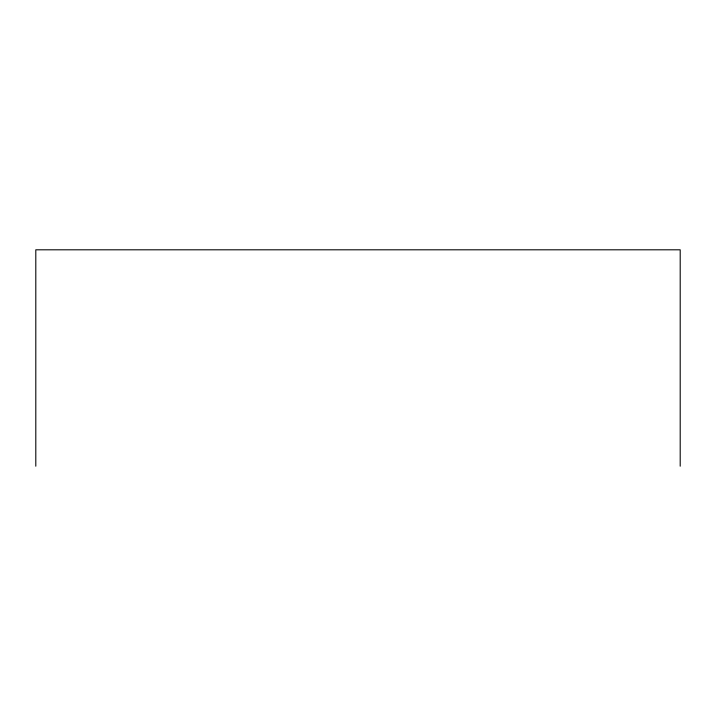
<?xml version="1.0" encoding="UTF-8"?>
<svg xmlns="http://www.w3.org/2000/svg" width="716" height="716" viewBox="0 0 716 716"><rect width="100%" height="100%" fill="white"/><g stroke="black" fill="none" stroke-linecap="round" stroke-linejoin="round"><path stroke-width="1.07" d="M680.2 466.197L680.2 249.803L35.8 249.803L35.8 466.197"/></g></svg>
